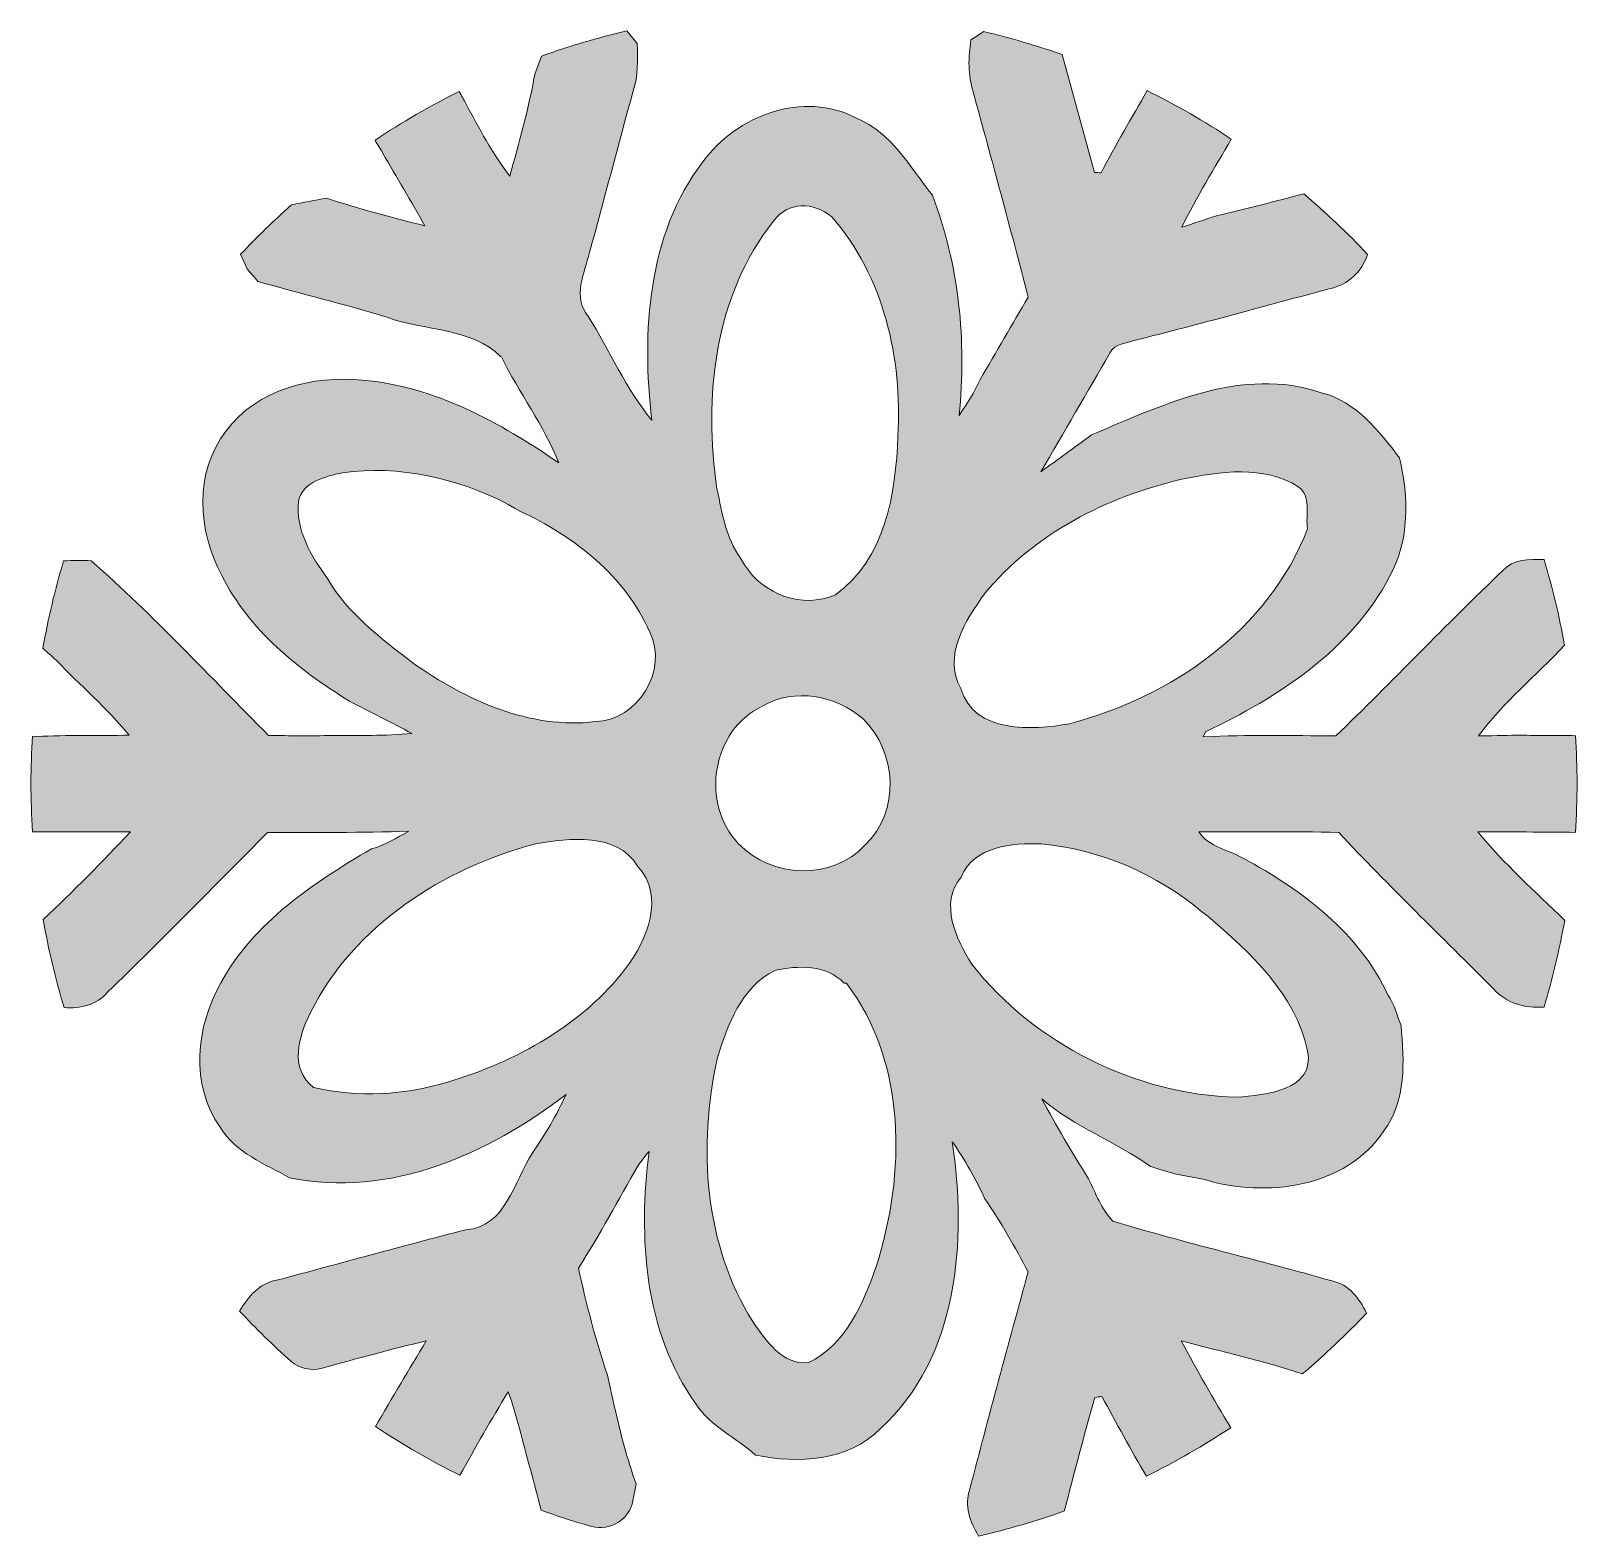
# Model space of a CAD drawing. Extents: x 5196 to 9860, y -2324 to 957.
# Drawn here: x 6424.9 to 6591, y -1017.2 to -855.5 of the extents above; entities that cross this region are included whole.
import ezdxf

# ---------------------------------------------------------------- set-up
doc = ezdxf.new("R2010")
doc.units = 0
doc.header["$MEASUREMENT"] = 0
doc.layers.add('Layer 1', color=7, linetype='Continuous', lineweight=0)

# ---------------------------------------------------------------- blocks, each defined once
blk = doc.blocks.new('Block_8')
at = {"layer": 'Layer 1', "true_color": 0x000000, "transparency": 33554687}
h = blk.add_hatch(color=18, dxfattribs=at)
h.dxf.hatch_style = 2
edge = h.paths.add_edge_path()
edge.add_spline(control_points=[(6536.5, -929.94), (6532.49, -930.66), (6526.27, -931), (6524.83, -926.16), (6522.86, -922.63), (6525.34, -918.81), (6527.38, -915.96), (6532.69, -909.51), (6540.54, -905.52), (6548.58, -903.67), (6552.65, -902.82), (6557.37, -902.12), (6561.08, -904.47), (6562.54, -905.48), (6561.84, -907.47), (6562.07, -908.99), (6557.93, -919.83), (6547.42, -927.1), (6536.5, -929.94)], knot_values=[0, 0, 0, 0, 1, 1, 1, 2, 2, 2, 3, 3, 3, 4, 4, 4, 5, 5, 5, 6, 6, 6, 6], degree=3, periodic=0)
edge = h.paths.add_edge_path()
edge.add_spline(control_points=[(6550.73, -950.15), (6550.73, -950.15), (6551.35, -950.63), (6551.35, -950.63), (6555.99, -954.57), (6560.72, -958.93), (6562.08, -965.09), (6562.94, -969.38), (6557.47, -969.83), (6554.49, -970.08), (6543.59, -969.79), (6532.73, -964.33), (6526, -955.78), (6524.32, -953.07), (6522.49, -949.29), (6524.86, -946.41), (6526.25, -943.06), (6530.34, -942.77), (6533.48, -942.84), (6539.78, -943.42), (6545.89, -946.09), (6550.73, -950.15)], knot_values=[0, 0, 0, 0, 1, 1, 1, 2, 2, 2, 3, 3, 3, 4, 4, 4, 5, 5, 5, 6, 6, 6, 7, 7, 7, 7], degree=3, periodic=0)
edge = h.paths.add_edge_path()
edge.add_spline(control_points=[(6518.07, -899.04), (6517.85, -905.14), (6516.69, -912.29), (6511.35, -916.07), (6507.76, -917.64), (6503.69, -916.08), (6501.58, -912.87), (6501.58, -912.87), (6501.14, -912.15), (6501.14, -912.15), (6499.59, -909.9), (6499.21, -907.4), (6498.64, -904.77), (6498.64, -904.77), (6498.63, -904.76), (6498.63, -904.76), (6497.16, -894.94), (6498.33, -883.91), (6504.7, -875.93), (6506.27, -873.77), (6509.02, -873.86), (6510.96, -875.45), (6516.55, -881.89), (6518.56, -890.67), (6518.07, -899.04)], knot_values=[0, 0, 0, 0, 1, 1, 1, 2, 2, 2, 3, 3, 3, 4, 4, 4, 5, 5, 5, 6, 6, 6, 7, 7, 7, 8, 8, 8, 8], degree=3, periodic=0)
edge = h.paths.add_edge_path()
edge.add_spline(control_points=[(6503.55, -928.03), (6507, -926.04), (6511.33, -926.88), (6514.29, -929.38), (6517.98, -932.93), (6518.34, -939.39), (6514.53, -942.99), (6510.98, -946.82), (6504.5, -946.52), (6500.95, -942.85), (6496.81, -938.49), (6498.05, -930.6), (6503.55, -928.03)], knot_values=[0, 0, 0, 0, 1, 1, 1, 2, 2, 2, 3, 3, 3, 4, 4, 4, 4], degree=3, periodic=0)
edge = h.paths.add_edge_path()
edge.add_spline(control_points=[(6515.76, -988.2), (6514.37, -992.18), (6512.49, -996.68), (6508.45, -998.6), (6505.62, -998.88), (6503.89, -996.19), (6502.47, -994.19), (6497.25, -985.86), (6496.57, -975.36), (6498.66, -965.94), (6499.7, -962.32), (6501.29, -958.26), (6504.83, -956.44), (6507.33, -955.92), (6510.38, -955.79), (6512.29, -957.83), (6512.29, -957.83), (6512.54, -957.82), (6512.54, -957.82), (6519.05, -966.45), (6518.89, -978.29), (6515.76, -988.2)], knot_values=[0, 0, 0, 0, 1, 1, 1, 2, 2, 2, 3, 3, 3, 4, 4, 4, 5, 5, 5, 6, 6, 6, 7, 7, 7, 7], degree=3, periodic=0)
edge = h.paths.add_edge_path()
edge.add_spline(control_points=[(6485.58, -929.71), (6478.49, -930.56), (6471.65, -927.39), (6465.97, -923.43), (6462.55, -920.82), (6458.98, -918.08), (6456.77, -914.34), (6455.04, -911.92), (6453.32, -909.11), (6453.67, -906.01), (6454.12, -903.92), (6456.6, -903.35), (6458.39, -902.97), (6464.49, -902.1), (6470.77, -903.57), (6476.21, -906.36), (6476.21, -906.36), (6476.89, -906.78), (6476.89, -906.78), (6476.89, -906.78), (6477.45, -907.08), (6477.45, -907.08), (6483.27, -909.78), (6488.8, -914.09), (6491.41, -920.11), (6493.45, -924.15), (6490.08, -929.61), (6485.58, -929.71)], knot_values=[0, 0, 0, 0, 1, 1, 1, 2, 2, 2, 3, 3, 3, 4, 4, 4, 5, 5, 5, 6, 6, 6, 7, 7, 7, 8, 8, 8, 9, 9, 9, 9], degree=3, periodic=0)
edge = h.paths.add_edge_path()
edge.add_spline(control_points=[(6488.8, -956.25), (6484.13, -962.35), (6477.05, -966.23), (6469.79, -968.41), (6465.11, -969.88), (6460.07, -970.12), (6455.29, -969.03), (6452.63, -966.99), (6453.69, -963.51), (6454.96, -960.96), (6459.66, -951.61), (6469.22, -945.46), (6479.13, -942.85), (6482.73, -942.22), (6487.88, -941.59), (6490.1, -945.23), (6493.11, -948.53), (6491.13, -953.18), (6488.8, -956.25)], knot_values=[0, 0, 0, 0, 1, 1, 1, 2, 2, 2, 3, 3, 3, 4, 4, 4, 5, 5, 5, 6, 6, 6, 6], degree=3, periodic=0)
edge = h.paths.add_edge_path()
edge.add_spline(control_points=[(6591.04, -936.33), (6591.04, -934.61), (6590.97, -932.91), (6590.87, -931.22), (6588.71, -931.21), (6586.57, -931.19), (6584.43, -931.17), (6583.43, -931.19), (6581.44, -931.23), (6580.45, -931.25), (6583.09, -927.63), (6586.64, -924.79), (6589.69, -921.51), (6589.13, -918.38), (6588.4, -915.3), (6587.49, -912.3), (6585.88, -912.27), (6584.2, -912.22), (6583.04, -913.5), (6576.94, -919.29), (6571.17, -925.42), (6565.12, -931.25), (6560.37, -931.22), (6555.61, -931.11), (6550.87, -931.36), (6550.87, -931.36), (6551.11, -930.81), (6551.11, -930.81), (6558.94, -927.1), (6566.77, -922.01), (6570.9, -914.12), (6573.06, -910.2), (6572.94, -905.6), (6571.97, -901.36), (6569.72, -898.47), (6567.34, -895.33), (6563.56, -894.36), (6555.1, -891.49), (6546.56, -895.65), (6538.87, -898.9), (6537.05, -900.22), (6535.23, -901.55), (6533.42, -902.88), (6535.91, -898.61), (6538.4, -894.34), (6540.86, -890.05), (6541.36, -889.06), (6542.64, -889.06), (6543.57, -888.73), (6550.58, -886.97), (6557.55, -885.04), (6564.53, -883.16), (6566.46, -882.78), (6567.92, -881.32), (6568.53, -879.51), (6566.38, -877.21), (6564.09, -875.04), (6561.69, -873), (6558.56, -873.77), (6555.45, -874.66), (6552.31, -875.35), (6551.05, -875.76), (6549.81, -876.17), (6548.57, -876.58), (6550.16, -873.33), (6552.05, -870.23), (6553.89, -867.12), (6551, -865.2), (6547.98, -863.45), (6544.85, -861.9), (6543.18, -864.84), (6541.45, -867.73), (6539.9, -870.74), (6539.56, -870.72), (6539.52, -870.71), (6539.18, -870.69), (6539.18, -870.69), (6535.71, -858.03), (6535.71, -858.03), (6532.96, -857.06), (6530.14, -856.23), (6527.26, -855.55), (6526.73, -855.91), (6526.44, -856.1), (6525.91, -856.46), (6525.64, -858.3), (6525.56, -860.22), (6526.15, -862.03), (6528.16, -869.37), (6530.15, -876.72), (6532.07, -884.08), (6530.36, -887.04), (6528.65, -890), (6526.9, -892.94), (6526.33, -894.33), (6525.45, -895.55), (6524.65, -896.81), (6525.44, -888.82), (6524.67, -880.67), (6521.77, -873.15), (6519.38, -870.11), (6517.39, -866.42), (6513.62, -864.86), (6507.89, -861.85), (6500.73, -864.56), (6497.1, -869.56), (6491.14, -877.4), (6490.54, -887.86), (6491.62, -897.3), (6488.81, -893.94), (6487.13, -889.83), (6484.8, -886.15), (6483.06, -884.04), (6484.39, -881.56), (6484.93, -879.3), (6486.52, -873.52), (6488.05, -867.72), (6489.62, -861.94), (6490.17, -860.29), (6490.12, -858.55), (6490.06, -856.85), (6490.06, -856.85), (6488.96, -855.48), (6488.96, -855.48), (6485.83, -856.22), (6482.77, -857.11), (6479.78, -858.19), (6479.78, -858.19), (6479.05, -860.13), (6479.05, -860.13), (6478.42, -863.83), (6477.35, -867.44), (6476.38, -871.08), (6474.47, -868.68), (6473.1, -865.94), (6471.64, -863.27), (6471.46, -862.96), (6471.2, -862.46), (6470.94, -861.99), (6467.8, -863.55), (6464.78, -865.3), (6461.89, -867.23), (6462.16, -867.69), (6462.43, -868.14), (6462.71, -868.59), (6464.22, -871.2), (6465.77, -873.8), (6467.25, -876.44), (6463.7, -875.53), (6460.15, -874.61), (6456.67, -873.45), (6455.48, -873.68), (6454.11, -873.94), (6452.92, -874.17), (6451.02, -875.86), (6449.19, -877.63), (6447.45, -879.49), (6447.45, -879.49), (6448.14, -881.05), (6448.14, -881.05), (6448.44, -881.39), (6449.02, -882.07), (6449.31, -882.41), (6453.93, -883.73), (6458.6, -884.84), (6463.2, -886.24), (6463.2, -886.24), (6463.2, -886.26), (6463.2, -886.26), (6467.18, -887.73), (6472.34, -887.37), (6475.38, -890.49), (6475.38, -890.49), (6475.46, -890.5), (6475.46, -890.5), (6477.38, -894.37), (6480.02, -897.87), (6481.63, -901.91), (6475.33, -897.55), (6468.29, -893.68), (6460.53, -893), (6455.2, -892.49), (6449.21, -893.98), (6445.9, -898.47), (6442.42, -902.88), (6442.83, -909.25), (6445.42, -913.99), (6448.36, -919.89), (6453.63, -924.1), (6459.13, -927.5), (6461.35, -928.69), (6463.64, -929.74), (6465.83, -931), (6462.98, -931.23), (6460.13, -931.21), (6457.28, -931.21), (6455, -931.24), (6452.73, -931.23), (6450.46, -931.2), (6444.15, -924.9), (6438.09, -918.29), (6431.38, -912.42), (6430.39, -912.38), (6429.41, -912.4), (6428.43, -912.43), (6427.51, -915.49), (6426.77, -918.63), (6426.21, -921.82), (6426.68, -922.25), (6427.16, -922.67), (6427.63, -923.11), (6430.23, -925.81), (6433.08, -928.27), (6435.47, -931.17), (6432.16, -931.23), (6428.84, -931.14), (6425.54, -931.32), (6425.54, -931.32), (6425.09, -931.27), (6425.09, -931.27), (6424.99, -932.95), (6424.92, -934.63), (6424.92, -936.33), (6424.92, -938.08), (6424.99, -939.81), (6425.1, -941.54), (6428.61, -941.55), (6432.12, -941.53), (6435.63, -941.55), (6432.59, -944.78), (6429.47, -947.94), (6426.24, -950.99), (6426.81, -954.21), (6427.55, -957.36), (6428.49, -960.44), (6430.23, -960.58), (6431.99, -960.17), (6433.19, -958.76), (6438.97, -953.12), (6444.67, -947.38), (6450.34, -941.62), (6455.39, -941.59), (6460.45, -941.67), (6465.51, -941.5), (6464.2, -942.19), (6462.94, -943.03), (6461.5, -943.38), (6455.28, -947.06), (6448.87, -951.24), (6445.34, -957.78), (6442.65, -962.43), (6442, -968.76), (6445.26, -973.31), (6446.91, -976.07), (6450.04, -977.23), (6452.71, -978.73), (6463.45, -980.93), (6474.06, -976.22), (6482.41, -969.77), (6481.43, -972.01), (6480.13, -974.09), (6478.78, -976.12), (6476.82, -979.12), (6475.96, -984), (6471.66, -984.31), (6464.87, -986.07), (6458.09, -987.93), (6451.31, -989.75), (6449.41, -990.07), (6448.3, -991.54), (6447.33, -993.05), (6449.09, -994.93), (6450.93, -996.73), (6452.86, -998.44), (6453.77, -999.24), (6455.03, -999.52), (6456.2, -999.19), (6459.92, -998.16), (6463.64, -997.16), (6467.39, -996.25), (6465.57, -999.32), (6463.73, -1002.37), (6461.94, -1005.46), (6464.83, -1007.39), (6467.86, -1009.14), (6471, -1010.7), (6472.7, -1007.69), (6474.39, -1004.69), (6476.19, -1001.74), (6476.68, -1003.02), (6477.04, -1004.33), (6477.4, -1005.67), (6478.17, -1008.61), (6478.99, -1011.52), (6479.75, -1014.46), (6481.52, -1015.1), (6483.32, -1015.68), (6485.15, -1016.19), (6487.15, -1016.76), (6489.21, -1015.47), (6489.6, -1013.43), (6489.6, -1013.43), (6489.94, -1011.67), (6489.94, -1011.67), (6488.99, -1008.96), (6488.26, -1006.18), (6487.63, -1003.39), (6487.63, -1003.39), (6486.87, -999.94), (6486.87, -999.94), (6485.59, -996.18), (6484.6, -992.31), (6483.74, -988.44), (6486.04, -984.85), (6488.06, -981.1), (6490.17, -977.4), (6490.55, -976.89), (6490.93, -976.4), (6491.33, -975.91), (6490.17, -985.11), (6490.79, -995.28), (6496.37, -1003.04), (6497.95, -1005.48), (6500.7, -1006.66), (6502.78, -1008.54), (6507.39, -1009.47), (6512.68, -1009.23), (6516.19, -1005.69), (6524.58, -998.03), (6525.5, -985.47), (6523.91, -974.88), (6525.3, -976.79), (6526.42, -978.86), (6527.42, -981), (6529.16, -983.5), (6530.62, -986.17), (6532.06, -988.85), (6529.94, -996.62), (6527.8, -1004.39), (6525.8, -1012.19), (6525.14, -1014.01), (6525.84, -1015.69), (6526.73, -1017.24), (6529.88, -1016.51), (6532.96, -1015.62), (6535.96, -1014.54), (6537, -1010.46), (6538.07, -1006.39), (6539.21, -1002.33), (6539.58, -1002.29), (6539.61, -1002.29), (6539.98, -1002.24), (6541.55, -1005.1), (6543.11, -1007.98), (6544.76, -1010.8), (6547.89, -1009.25), (6550.92, -1007.51), (6553.82, -1005.59), (6551.99, -1002.5), (6550.17, -999.41), (6548.51, -996.24), (6552.83, -997.45), (6557.26, -998.34), (6561.51, -999.81), (6563.94, -997.77), (6566.24, -995.58), (6568.42, -993.27), (6567.6, -991.69), (6566.57, -990.18), (6564.71, -989.82), (6556.89, -987.56), (6548.93, -985.76), (6541.15, -983.38), (6539.92, -982.1), (6539.31, -980.39), (6538.56, -978.84), (6536.74, -976), (6535.08, -973.09), (6533.53, -970.25), (6537.02, -973.29), (6541.51, -974.85), (6545.19, -977.52), (6545.83, -977.71), (6547.12, -978.1), (6547.77, -978.29), (6547.77, -978.29), (6551, -978.93), (6551, -978.93), (6557.62, -980.9), (6566.19, -979.85), (6570.27, -973.69), (6572.68, -970.4), (6572.49, -966.2), (6572.12, -962.36), (6571.36, -960.29), (6571.36, -960.11), (6570.74, -959.14), (6567.71, -952.51), (6561.47, -947.75), (6555.15, -944.4), (6553.57, -943.45), (6551.43, -943.2), (6550.4, -941.54), (6555.41, -941.57), (6560.42, -941.5), (6565.43, -941.62), (6570.8, -947.38), (6576.5, -952.82), (6582.04, -958.41), (6583.44, -960), (6585.46, -960.53), (6587.49, -960.38), (6588.4, -957.35), (6589.14, -954.24), (6589.71, -951.07), (6586.52, -947.97), (6583.19, -944.99), (6580.38, -941.55), (6583.87, -941.55), (6587.36, -941.58), (6590.85, -941.61), (6590.96, -939.86), (6591.04, -938.1), (6591.04, -936.33)], knot_values=[0, 0, 0, 0, 1, 1, 1, 2, 2, 2, 3, 3, 3, 4, 4, 4, 5, 5, 5, 6, 6, 6, 7, 7, 7, 8, 8, 8, 9, 9, 9, 10, 10, 10, 11, 11, 11, 12, 12, 12, 13, 13, 13, 14, 14, 14, 15, 15, 15, 16, 16, 16, 17, 17, 17, 18, 18, 18, 19, 19, 19, 20, 20, 20, 21, 21, 21, 22, 22, 22, 23, 23, 23, 24, 24, 24, 25, 25, 25, 26, 26, 26, 27, 27, 27, 28, 28, 28, 29, 29, 29, 30, 30, 30, 31, 31, 31, 32, 32, 32, 33, 33, 33, 34, 34, 34, 35, 35, 35, 36, 36, 36, 37, 37, 37, 38, 38, 38, 39, 39, 39, 40, 40, 40, 41, 41, 41, 42, 42, 42, 43, 43, 43, 44, 44, 44, 45, 45, 45, 46, 46, 46, 47, 47, 47, 48, 48, 48, 49, 49, 49, 50, 50, 50, 51, 51, 51, 52, 52, 52, 53, 53, 53, 54, 54, 54, 55, 55, 55, 56, 56, 56, 57, 57, 57, 58, 58, 58, 59, 59, 59, 60, 60, 60, 61, 61, 61, 62, 62, 62, 63, 63, 63, 64, 64, 64, 65, 65, 65, 66, 66, 66, 67, 67, 67, 68, 68, 68, 69, 69, 69, 70, 70, 70, 71, 71, 71, 72, 72, 72, 73, 73, 73, 74, 74, 74, 75, 75, 75, 76, 76, 76, 77, 77, 77, 78, 78, 78, 79, 79, 79, 80, 80, 80, 81, 81, 81, 82, 82, 82, 83, 83, 83, 84, 84, 84, 85, 85, 85, 86, 86, 86, 87, 87, 87, 88, 88, 88, 89, 89, 89, 90, 90, 90, 91, 91, 91, 92, 92, 92, 93, 93, 93, 94, 94, 94, 95, 95, 95, 96, 96, 96, 97, 97, 97, 98, 98, 98, 99, 99, 99, 100, 100, 100, 101, 101, 101, 102, 102, 102, 103, 103, 103, 104, 104, 104, 105, 105, 105, 106, 106, 106, 107, 107, 107, 108, 108, 108, 109, 109, 109, 110, 110, 110, 111, 111, 111, 112, 112, 112, 113, 113, 113, 114, 114, 114, 115, 115, 115, 116, 116, 116, 117, 117, 117, 118, 118, 118, 119, 119, 119, 120, 120, 120, 121, 121, 121, 122, 122, 122, 123, 123, 123, 124, 124, 124, 125, 125, 125, 126, 126, 126, 127, 127, 127, 128, 128, 128, 129, 129, 129, 130, 130, 130, 131, 131, 131, 132, 132, 132, 133, 133, 133, 134, 134, 134, 135, 135, 135, 136, 136, 136, 137, 137, 137, 138, 138, 138, 139, 139, 139, 140, 140, 140, 141, 141, 141, 141], degree=3, periodic=0)
at = {"layer": 'Layer 1'}
for points, knots in [([(6591.04, -936.33), (6591.04, -934.61), (6590.97, -932.91), (6590.87, -931.22), (6588.71, -931.21), (6586.57, -931.19), (6584.43, -931.17), (6583.43, -931.19), (6581.44, -931.23), (6580.45, -931.25), (6583.09, -927.63), (6586.64, -924.79), (6589.69, -921.51), (6589.13, -918.38), (6588.4, -915.3), (6587.49, -912.3), (6585.88, -912.27), (6584.2, -912.22), (6583.04, -913.5), (6576.94, -919.29), (6571.17, -925.42), (6565.12, -931.25), (6560.37, -931.22), (6555.61, -931.11), (6550.87, -931.36), (6550.87, -931.36), (6551.11, -930.81), (6551.11, -930.81), (6558.94, -927.1), (6566.77, -922.01), (6570.9, -914.12), (6573.06, -910.2), (6572.94, -905.6), (6571.97, -901.36), (6569.72, -898.47), (6567.34, -895.33), (6563.56, -894.36), (6555.1, -891.49), (6546.56, -895.65), (6538.87, -898.9), (6537.05, -900.22), (6535.23, -901.55), (6533.42, -902.88), (6535.91, -898.61), (6538.4, -894.34), (6540.86, -890.05), (6541.36, -889.06), (6542.64, -889.06), (6543.57, -888.73), (6550.58, -886.97), (6557.55, -885.04), (6564.53, -883.16), (6566.46, -882.78), (6567.92, -881.32), (6568.53, -879.51), (6566.38, -877.21), (6564.09, -875.04), (6561.69, -873), (6558.56, -873.77), (6555.45, -874.66), (6552.31, -875.35), (6551.05, -875.76), (6549.81, -876.17), (6548.57, -876.58), (6550.16, -873.33), (6552.05, -870.23), (6553.89, -867.12), (6551, -865.2), (6547.98, -863.45), (6544.85, -861.9), (6543.18, -864.84), (6541.45, -867.73), (6539.9, -870.74), (6539.56, -870.72), (6539.52, -870.71), (6539.18, -870.69), (6539.18, -870.69), (6535.71, -858.03), (6535.71, -858.03), (6532.96, -857.06), (6530.14, -856.23), (6527.26, -855.55), (6526.73, -855.91), (6526.44, -856.1), (6525.91, -856.46), (6525.64, -858.3), (6525.56, -860.22), (6526.15, -862.03), (6528.16, -869.37), (6530.15, -876.72), (6532.07, -884.08), (6530.36, -887.04), (6528.65, -890), (6526.9, -892.94), (6526.33, -894.33), (6525.45, -895.55), (6524.65, -896.81), (6525.44, -888.82), (6524.67, -880.67), (6521.77, -873.15), (6519.38, -870.11), (6517.39, -866.42), (6513.62, -864.86), (6507.89, -861.85), (6500.73, -864.56), (6497.1, -869.56), (6491.14, -877.4), (6490.54, -887.86), (6491.62, -897.3), (6488.81, -893.94), (6487.13, -889.83), (6484.8, -886.15), (6483.06, -884.04), (6484.39, -881.56), (6484.93, -879.3), (6486.52, -873.52), (6488.05, -867.72), (6489.62, -861.94), (6490.17, -860.29), (6490.12, -858.55), (6490.06, -856.85), (6490.06, -856.85), (6488.96, -855.48), (6488.96, -855.48), (6485.83, -856.22), (6482.77, -857.11), (6479.78, -858.19), (6479.78, -858.19), (6479.05, -860.13), (6479.05, -860.13), (6478.42, -863.83), (6477.35, -867.44), (6476.38, -871.08), (6474.47, -868.68), (6473.1, -865.94), (6471.64, -863.27), (6471.46, -862.96), (6471.2, -862.46), (6470.94, -861.99), (6467.8, -863.55), (6464.78, -865.3), (6461.89, -867.23), (6462.16, -867.69), (6462.43, -868.14), (6462.71, -868.59), (6464.22, -871.2), (6465.77, -873.8), (6467.25, -876.44), (6463.7, -875.53), (6460.15, -874.61), (6456.67, -873.45), (6455.48, -873.68), (6454.11, -873.94), (6452.92, -874.17), (6451.02, -875.86), (6449.19, -877.63), (6447.45, -879.49), (6447.45, -879.49), (6448.14, -881.05), (6448.14, -881.05), (6448.44, -881.39), (6449.02, -882.07), (6449.31, -882.41), (6453.93, -883.73), (6458.6, -884.84), (6463.2, -886.24), (6463.2, -886.24), (6463.2, -886.26), (6463.2, -886.26), (6467.18, -887.73), (6472.34, -887.37), (6475.38, -890.49), (6475.38, -890.49), (6475.46, -890.5), (6475.46, -890.5), (6477.38, -894.37), (6480.02, -897.87), (6481.63, -901.91), (6475.33, -897.55), (6468.29, -893.68), (6460.53, -893), (6455.2, -892.49), (6449.21, -893.98), (6445.9, -898.47), (6442.42, -902.88), (6442.83, -909.25), (6445.42, -913.99), (6448.36, -919.89), (6453.63, -924.1), (6459.13, -927.5), (6461.35, -928.69), (6463.64, -929.74), (6465.83, -931), (6462.98, -931.23), (6460.13, -931.21), (6457.28, -931.21), (6455, -931.24), (6452.73, -931.23), (6450.46, -931.2), (6444.15, -924.9), (6438.09, -918.29), (6431.38, -912.42), (6430.39, -912.38), (6429.41, -912.4), (6428.43, -912.43), (6427.51, -915.49), (6426.77, -918.63), (6426.21, -921.82), (6426.68, -922.25), (6427.16, -922.67), (6427.63, -923.11), (6430.23, -925.81), (6433.08, -928.27), (6435.47, -931.17), (6432.16, -931.23), (6428.84, -931.14), (6425.54, -931.32), (6425.54, -931.32), (6425.09, -931.27), (6425.09, -931.27), (6424.99, -932.95), (6424.92, -934.63), (6424.92, -936.33), (6424.92, -938.08), (6424.99, -939.81), (6425.1, -941.54), (6428.61, -941.55), (6432.12, -941.53), (6435.63, -941.55), (6432.59, -944.78), (6429.47, -947.94), (6426.24, -950.99), (6426.81, -954.21), (6427.55, -957.36), (6428.49, -960.44), (6430.23, -960.58), (6431.99, -960.17), (6433.19, -958.76), (6438.97, -953.12), (6444.67, -947.38), (6450.34, -941.62), (6455.39, -941.59), (6460.45, -941.67), (6465.51, -941.5), (6464.2, -942.19), (6462.94, -943.03), (6461.5, -943.38), (6455.28, -947.06), (6448.87, -951.24), (6445.34, -957.78), (6442.65, -962.43), (6442, -968.76), (6445.26, -973.31), (6446.91, -976.07), (6450.04, -977.23), (6452.71, -978.73), (6463.45, -980.93), (6474.06, -976.22), (6482.41, -969.77), (6481.43, -972.01), (6480.13, -974.09), (6478.78, -976.12), (6476.82, -979.12), (6475.96, -984), (6471.66, -984.31), (6464.87, -986.07), (6458.09, -987.93), (6451.31, -989.75), (6449.41, -990.07), (6448.3, -991.54), (6447.33, -993.05), (6449.09, -994.93), (6450.93, -996.73), (6452.86, -998.44), (6453.77, -999.24), (6455.03, -999.52), (6456.2, -999.19), (6459.92, -998.16), (6463.64, -997.16), (6467.39, -996.25), (6465.57, -999.32), (6463.73, -1002.37), (6461.94, -1005.46), (6464.83, -1007.39), (6467.86, -1009.14), (6471, -1010.7), (6472.7, -1007.69), (6474.39, -1004.69), (6476.19, -1001.74), (6476.68, -1003.02), (6477.04, -1004.33), (6477.4, -1005.67), (6478.17, -1008.61), (6478.99, -1011.52), (6479.75, -1014.46), (6481.52, -1015.1), (6483.32, -1015.68), (6485.15, -1016.19), (6487.15, -1016.76), (6489.21, -1015.47), (6489.6, -1013.43), (6489.6, -1013.43), (6489.94, -1011.67), (6489.94, -1011.67), (6488.99, -1008.96), (6488.26, -1006.18), (6487.63, -1003.39), (6487.63, -1003.39), (6486.87, -999.94), (6486.87, -999.94), (6485.59, -996.18), (6484.6, -992.31), (6483.74, -988.44), (6486.04, -984.85), (6488.06, -981.1), (6490.17, -977.4), (6490.55, -976.89), (6490.93, -976.4), (6491.33, -975.91), (6490.17, -985.11), (6490.79, -995.28), (6496.37, -1003.04), (6497.95, -1005.48), (6500.7, -1006.66), (6502.78, -1008.54), (6507.39, -1009.47), (6512.68, -1009.23), (6516.19, -1005.69), (6524.58, -998.03), (6525.5, -985.47), (6523.91, -974.88), (6525.3, -976.79), (6526.42, -978.86), (6527.42, -981), (6529.16, -983.5), (6530.62, -986.17), (6532.06, -988.85), (6529.94, -996.62), (6527.8, -1004.39), (6525.8, -1012.19), (6525.14, -1014.01), (6525.84, -1015.69), (6526.73, -1017.24), (6529.88, -1016.51), (6532.96, -1015.62), (6535.96, -1014.54), (6537, -1010.46), (6538.07, -1006.39), (6539.21, -1002.33), (6539.58, -1002.29), (6539.61, -1002.29), (6539.98, -1002.24), (6541.55, -1005.1), (6543.11, -1007.98), (6544.76, -1010.8), (6547.89, -1009.25), (6550.92, -1007.51), (6553.82, -1005.59), (6551.99, -1002.5), (6550.17, -999.41), (6548.51, -996.24), (6552.83, -997.45), (6557.26, -998.34), (6561.51, -999.81), (6563.94, -997.77), (6566.24, -995.58), (6568.42, -993.27), (6567.6, -991.69), (6566.57, -990.18), (6564.71, -989.82), (6556.89, -987.56), (6548.93, -985.76), (6541.15, -983.38), (6539.92, -982.1), (6539.31, -980.39), (6538.56, -978.84), (6536.74, -976), (6535.08, -973.09), (6533.53, -970.25), (6537.02, -973.29), (6541.51, -974.85), (6545.19, -977.52), (6545.83, -977.71), (6547.12, -978.1), (6547.77, -978.29), (6547.77, -978.29), (6551, -978.93), (6551, -978.93), (6557.62, -980.9), (6566.19, -979.85), (6570.27, -973.69), (6572.68, -970.4), (6572.49, -966.2), (6572.12, -962.36), (6571.36, -960.29), (6571.36, -960.11), (6570.74, -959.14), (6567.71, -952.51), (6561.47, -947.75), (6555.15, -944.4), (6553.57, -943.45), (6551.43, -943.2), (6550.4, -941.54), (6555.41, -941.57), (6560.42, -941.5), (6565.43, -941.62), (6570.8, -947.38), (6576.5, -952.82), (6582.04, -958.41), (6583.44, -960), (6585.46, -960.53), (6587.49, -960.38), (6588.4, -957.35), (6589.14, -954.24), (6589.71, -951.07), (6586.52, -947.97), (6583.19, -944.99), (6580.38, -941.55), (6583.87, -941.55), (6587.36, -941.58), (6590.85, -941.61), (6590.96, -939.86), (6591.04, -938.1), (6591.04, -936.33)], [0, 0, 0, 0, 1, 1, 1, 2, 2, 2, 3, 3, 3, 4, 4, 4, 5, 5, 5, 6, 6, 6, 7, 7, 7, 8, 8, 8, 9, 9, 9, 10, 10, 10, 11, 11, 11, 12, 12, 12, 13, 13, 13, 14, 14, 14, 15, 15, 15, 16, 16, 16, 17, 17, 17, 18, 18, 18, 19, 19, 19, 20, 20, 20, 21, 21, 21, 22, 22, 22, 23, 23, 23, 24, 24, 24, 25, 25, 25, 26, 26, 26, 27, 27, 27, 28, 28, 28, 29, 29, 29, 30, 30, 30, 31, 31, 31, 32, 32, 32, 33, 33, 33, 34, 34, 34, 35, 35, 35, 36, 36, 36, 37, 37, 37, 38, 38, 38, 39, 39, 39, 40, 40, 40, 41, 41, 41, 42, 42, 42, 43, 43, 43, 44, 44, 44, 45, 45, 45, 46, 46, 46, 47, 47, 47, 48, 48, 48, 49, 49, 49, 50, 50, 50, 51, 51, 51, 52, 52, 52, 53, 53, 53, 54, 54, 54, 55, 55, 55, 56, 56, 56, 57, 57, 57, 58, 58, 58, 59, 59, 59, 60, 60, 60, 61, 61, 61, 62, 62, 62, 63, 63, 63, 64, 64, 64, 65, 65, 65, 66, 66, 66, 67, 67, 67, 68, 68, 68, 69, 69, 69, 70, 70, 70, 71, 71, 71, 72, 72, 72, 73, 73, 73, 74, 74, 74, 75, 75, 75, 76, 76, 76, 77, 77, 77, 78, 78, 78, 79, 79, 79, 80, 80, 80, 81, 81, 81, 82, 82, 82, 83, 83, 83, 84, 84, 84, 85, 85, 85, 86, 86, 86, 87, 87, 87, 88, 88, 88, 89, 89, 89, 90, 90, 90, 91, 91, 91, 92, 92, 92, 93, 93, 93, 94, 94, 94, 95, 95, 95, 96, 96, 96, 97, 97, 97, 98, 98, 98, 99, 99, 99, 100, 100, 100, 101, 101, 101, 102, 102, 102, 103, 103, 103, 104, 104, 104, 105, 105, 105, 106, 106, 106, 107, 107, 107, 108, 108, 108, 109, 109, 109, 110, 110, 110, 111, 111, 111, 112, 112, 112, 113, 113, 113, 114, 114, 114, 115, 115, 115, 116, 116, 116, 117, 117, 117, 118, 118, 118, 119, 119, 119, 120, 120, 120, 121, 121, 121, 122, 122, 122, 123, 123, 123, 124, 124, 124, 125, 125, 125, 126, 126, 126, 127, 127, 127, 128, 128, 128, 129, 129, 129, 130, 130, 130, 131, 131, 131, 132, 132, 132, 133, 133, 133, 134, 134, 134, 135, 135, 135, 136, 136, 136, 137, 137, 137, 138, 138, 138, 139, 139, 139, 140, 140, 140, 141, 141, 141, 141]), ([(6518.07, -899.04), (6517.85, -905.14), (6516.69, -912.29), (6511.35, -916.07), (6507.76, -917.64), (6503.69, -916.08), (6501.58, -912.87), (6501.58, -912.87), (6501.14, -912.15), (6501.14, -912.15), (6499.59, -909.9), (6499.21, -907.4), (6498.64, -904.77), (6498.64, -904.77), (6498.63, -904.76), (6498.63, -904.76), (6497.16, -894.94), (6498.33, -883.91), (6504.7, -875.93), (6506.27, -873.77), (6509.02, -873.86), (6510.96, -875.45), (6516.55, -881.89), (6518.56, -890.67), (6518.07, -899.04)], [0, 0, 0, 0, 1, 1, 1, 2, 2, 2, 3, 3, 3, 4, 4, 4, 5, 5, 5, 6, 6, 6, 7, 7, 7, 8, 8, 8, 8]), ([(6485.58, -929.71), (6478.49, -930.56), (6471.65, -927.39), (6465.97, -923.43), (6462.55, -920.82), (6458.98, -918.08), (6456.77, -914.34), (6455.04, -911.92), (6453.32, -909.11), (6453.67, -906.01), (6454.12, -903.92), (6456.6, -903.35), (6458.39, -902.97), (6464.49, -902.1), (6470.77, -903.57), (6476.21, -906.36), (6476.21, -906.36), (6476.89, -906.78), (6476.89, -906.78), (6476.89, -906.78), (6477.45, -907.08), (6477.45, -907.08), (6483.27, -909.78), (6488.8, -914.09), (6491.41, -920.11), (6493.45, -924.15), (6490.08, -929.61), (6485.58, -929.71)], [0, 0, 0, 0, 1, 1, 1, 2, 2, 2, 3, 3, 3, 4, 4, 4, 5, 5, 5, 6, 6, 6, 7, 7, 7, 8, 8, 8, 9, 9, 9, 9]), ([(6536.5, -929.94), (6532.49, -930.66), (6526.27, -931), (6524.83, -926.16), (6522.86, -922.63), (6525.34, -918.81), (6527.38, -915.96), (6532.69, -909.51), (6540.54, -905.52), (6548.58, -903.67), (6552.65, -902.82), (6557.37, -902.12), (6561.08, -904.47), (6562.54, -905.48), (6561.84, -907.47), (6562.07, -908.99), (6557.93, -919.83), (6547.42, -927.1), (6536.5, -929.94)], [0, 0, 0, 0, 1, 1, 1, 2, 2, 2, 3, 3, 3, 4, 4, 4, 5, 5, 5, 6, 6, 6, 6]), ([(6503.55, -928.03), (6507, -926.04), (6511.33, -926.88), (6514.29, -929.38), (6517.98, -932.93), (6518.34, -939.39), (6514.53, -942.99), (6510.98, -946.82), (6504.5, -946.52), (6500.95, -942.85), (6496.81, -938.49), (6498.05, -930.6), (6503.55, -928.03)], [0, 0, 0, 0, 1, 1, 1, 2, 2, 2, 3, 3, 3, 4, 4, 4, 4]), ([(6488.8, -956.25), (6484.13, -962.35), (6477.05, -966.23), (6469.79, -968.41), (6465.11, -969.88), (6460.07, -970.12), (6455.29, -969.03), (6452.63, -966.99), (6453.69, -963.51), (6454.96, -960.96), (6459.66, -951.61), (6469.22, -945.46), (6479.13, -942.85), (6482.73, -942.22), (6487.88, -941.59), (6490.1, -945.23), (6493.11, -948.53), (6491.13, -953.18), (6488.8, -956.25)], [0, 0, 0, 0, 1, 1, 1, 2, 2, 2, 3, 3, 3, 4, 4, 4, 5, 5, 5, 6, 6, 6, 6]), ([(6550.73, -950.15), (6550.73, -950.15), (6551.35, -950.63), (6551.35, -950.63), (6555.99, -954.57), (6560.72, -958.93), (6562.08, -965.09), (6562.94, -969.38), (6557.47, -969.83), (6554.49, -970.08), (6543.59, -969.79), (6532.73, -964.33), (6526, -955.78), (6524.32, -953.07), (6522.49, -949.29), (6524.86, -946.41), (6526.25, -943.06), (6530.34, -942.77), (6533.48, -942.84), (6539.78, -943.42), (6545.89, -946.09), (6550.73, -950.15)], [0, 0, 0, 0, 1, 1, 1, 2, 2, 2, 3, 3, 3, 4, 4, 4, 5, 5, 5, 6, 6, 6, 7, 7, 7, 7]), ([(6515.76, -988.2), (6514.37, -992.18), (6512.49, -996.68), (6508.45, -998.6), (6505.62, -998.88), (6503.89, -996.19), (6502.47, -994.19), (6497.25, -985.86), (6496.57, -975.36), (6498.66, -965.94), (6499.7, -962.32), (6501.29, -958.26), (6504.83, -956.44), (6507.33, -955.92), (6510.38, -955.79), (6512.29, -957.83), (6512.29, -957.83), (6512.54, -957.82), (6512.54, -957.82), (6519.05, -966.45), (6518.89, -978.29), (6515.76, -988.2)], [0, 0, 0, 0, 1, 1, 1, 2, 2, 2, 3, 3, 3, 4, 4, 4, 5, 5, 5, 6, 6, 6, 7, 7, 7, 7])]:
    blk.add_open_spline(points, degree=3, knots=knots, dxfattribs=at)

msp = doc.modelspace()

# ---------------------------------------------------------------- block references
at = {"layer": 'Layer 1'}
msp.add_blockref('Block_8', (0, 0), dxfattribs=at)

doc.saveas('drawing.dxf')
